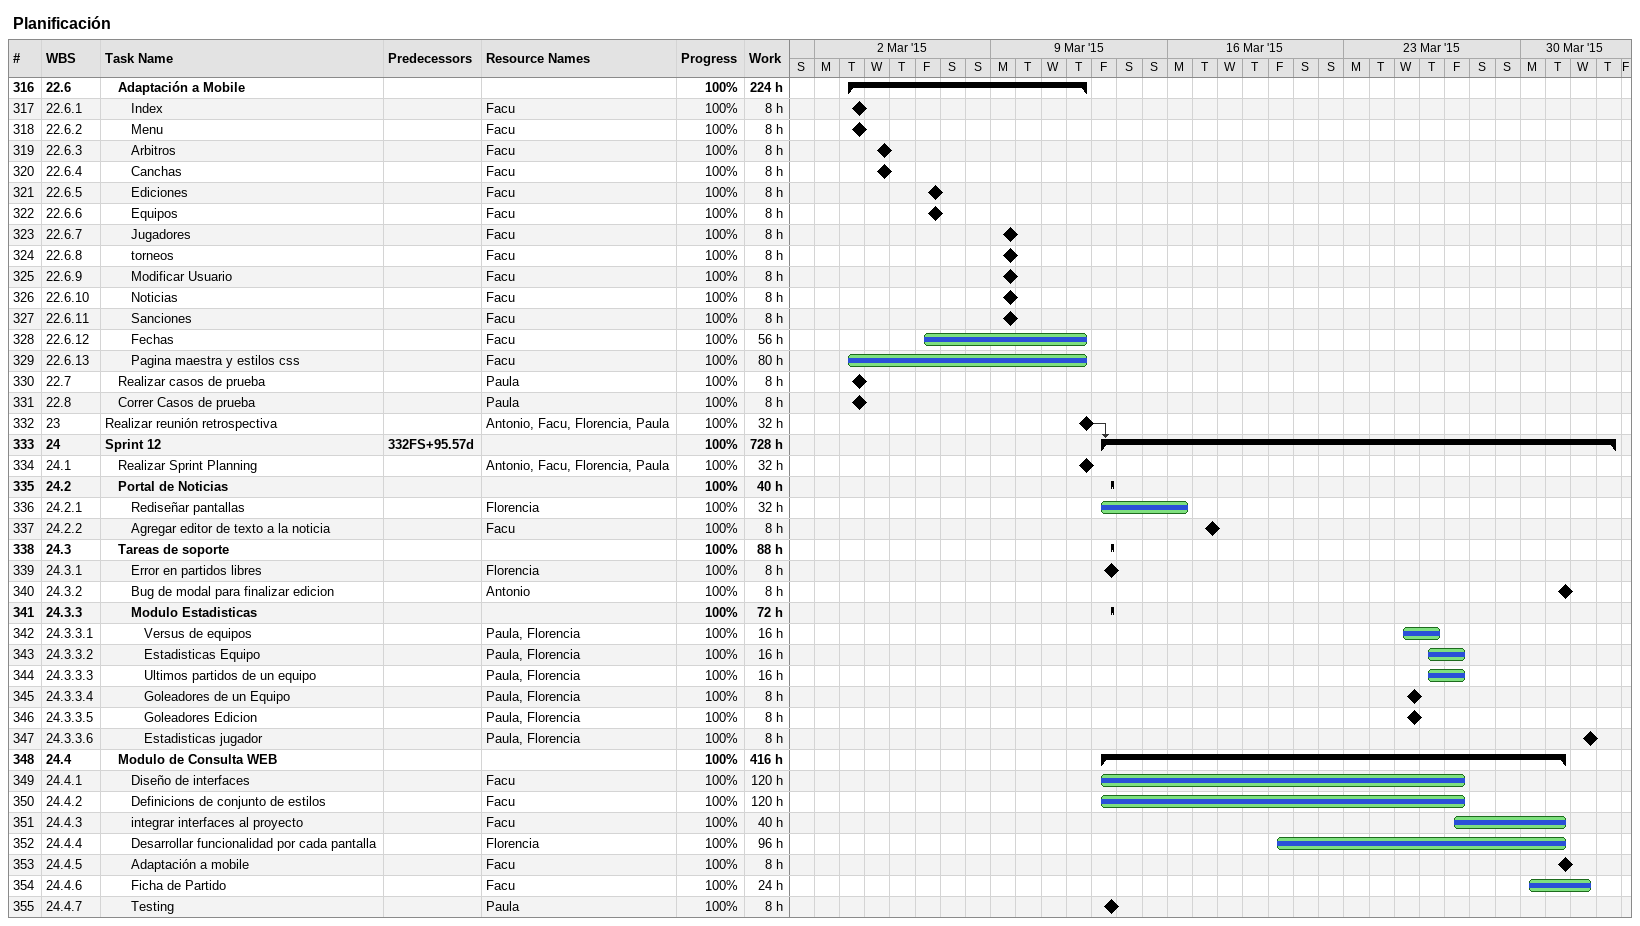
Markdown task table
Planificación

| ID | WBS | Task | Start | Finish | Predecessors | Resources | % complete | Work (h) |
|---|---|---|---|---|---|---|---|---|
| 316 | 22.6 | **Adaptación a Mobile** | 2015-03-03 | 2015-03-12 |  |  | 100 | 224 |
| 317 | 22.6.1 | Index (milestone) | 2015-03-03 | 2015-03-03 |  | Facu | 100 | 8 |
| 318 | 22.6.2 | Menu (milestone) | 2015-03-03 | 2015-03-03 |  | Facu | 100 | 8 |
| 319 | 22.6.3 | Arbitros (milestone) | 2015-03-04 | 2015-03-04 |  | Facu | 100 | 8 |
| 320 | 22.6.4 | Canchas (milestone) | 2015-03-04 | 2015-03-04 |  | Facu | 100 | 8 |
| 321 | 22.6.5 | Ediciones (milestone) | 2015-03-06 | 2015-03-06 |  | Facu | 100 | 8 |
| 322 | 22.6.6 | Equipos (milestone) | 2015-03-06 | 2015-03-06 |  | Facu | 100 | 8 |
| 323 | 22.6.7 | Jugadores (milestone) | 2015-03-09 | 2015-03-09 |  | Facu | 100 | 8 |
| 324 | 22.6.8 | torneos (milestone) | 2015-03-09 | 2015-03-09 |  | Facu | 100 | 8 |
| 325 | 22.6.9 | Modificar Usuario (milestone) | 2015-03-09 | 2015-03-09 |  | Facu | 100 | 8 |
| 326 | 22.6.10 | Noticias (milestone) | 2015-03-09 | 2015-03-09 |  | Facu | 100 | 8 |
| 327 | 22.6.11 | Sanciones (milestone) | 2015-03-09 | 2015-03-09 |  | Facu | 100 | 8 |
| 328 | 22.6.12 | Fechas | 2015-03-06 | 2015-03-12 |  | Facu | 100 | 56 |
| 329 | 22.6.13 | Pagina maestra y estilos css | 2015-03-03 | 2015-03-12 |  | Facu | 100 | 80 |
| 330 | 22.7 | Realizar casos de prueba (milestone) | 2015-03-03 | 2015-03-03 |  | Paula | 100 | 8 |
| 331 | 22.8 | Correr Casos de prueba (milestone) | 2015-03-03 | 2015-03-03 |  | Paula | 100 | 8 |
| 332 | 23 | Realizar reunión retrospectiva (milestone) | 2015-03-12 | 2015-03-12 |  | Antonio, Facu, Florencia, Paula | 100 | 32 |
| 333 | 24 | **Sprint 12** | 2015-03-13 | 2015-04-02 | 332FS+95.57d |  | 100 | 728 |
| 334 | 24.1 | Realizar Sprint Planning (milestone) | 2015-03-12 | 2015-03-12 |  | Antonio, Facu, Florencia, Paula | 100 | 32 |
| 335 | 24.2 | **Portal de Noticias** | 2015-03-13 | 2015-03-13 |  |  | 100 | 40 |
| 336 | 24.2.1 | Rediseñar pantallas | 2015-03-13 | 2015-03-16 |  | Florencia | 100 | 32 |
| 337 | 24.2.2 | Agregar editor de texto a la noticia (milestone) | 2015-03-17 | 2015-03-17 |  | Facu | 100 | 8 |
| 338 | 24.3 | **Tareas de soporte** | 2015-03-13 | 2015-03-13 |  |  | 100 | 88 |
| 339 | 24.3.1 | Error en partidos libres (milestone) | 2015-03-13 | 2015-03-13 |  | Florencia | 100 | 8 |
| 340 | 24.3.2 | Bug de modal para finalizar edicion (milestone) | 2015-03-31 | 2015-03-31 |  | Antonio | 100 | 8 |
| 341 | 24.3.3 | **Modulo Estadisticas** | 2015-03-13 | 2015-03-13 |  |  | 100 | 72 |
| 342 | 24.3.3.1 | Versus de equipos | 2015-03-25 | 2015-03-26 |  | Paula, Florencia | 100 | 16 |
| 343 | 24.3.3.2 | Estadisticas Equipo | 2015-03-26 | 2015-03-27 |  | Paula, Florencia | 100 | 16 |
| 344 | 24.3.3.3 | Ultimos partidos de un equipo | 2015-03-26 | 2015-03-27 |  | Paula, Florencia | 100 | 16 |
| 345 | 24.3.3.4 | Goleadores de un Equipo (milestone) | 2015-03-25 | 2015-03-25 |  | Paula, Florencia | 100 | 8 |
| 346 | 24.3.3.5 | Goleadores Edicion (milestone) | 2015-03-25 | 2015-03-25 |  | Paula, Florencia | 100 | 8 |
| 347 | 24.3.3.6 | Estadisticas jugador (milestone) | 2015-04-01 | 2015-04-01 |  | Paula, Florencia | 100 | 8 |
| 348 | 24.4 | **Modulo de Consulta WEB** | 2015-03-13 | 2015-03-31 |  |  | 100 | 416 |
| 349 | 24.4.1 | Diseño de interfaces | 2015-03-13 | 2015-03-27 |  | Facu | 100 | 120 |
| 350 | 24.4.2 | Definicions de conjunto de estilos | 2015-03-13 | 2015-03-27 |  | Facu | 100 | 120 |
| 351 | 24.4.3 | integrar interfaces al proyecto | 2015-03-27 | 2015-03-31 |  | Facu | 100 | 40 |
| 352 | 24.4.4 | Desarrollar funcionalidad por cada pantalla | 2015-03-20 | 2015-03-31 |  | Florencia | 100 | 96 |
| 353 | 24.4.5 | Adaptación a mobile (milestone) | 2015-03-31 | 2015-03-31 |  | Facu | 100 | 8 |
| 354 | 24.4.6 | Ficha de Partido | 2015-03-30 | 2015-04-01 |  | Facu | 100 | 24 |
| 355 | 24.4.7 | Testing (milestone) | 2015-03-13 | 2015-03-13 |  | Paula | 100 | 8 |
